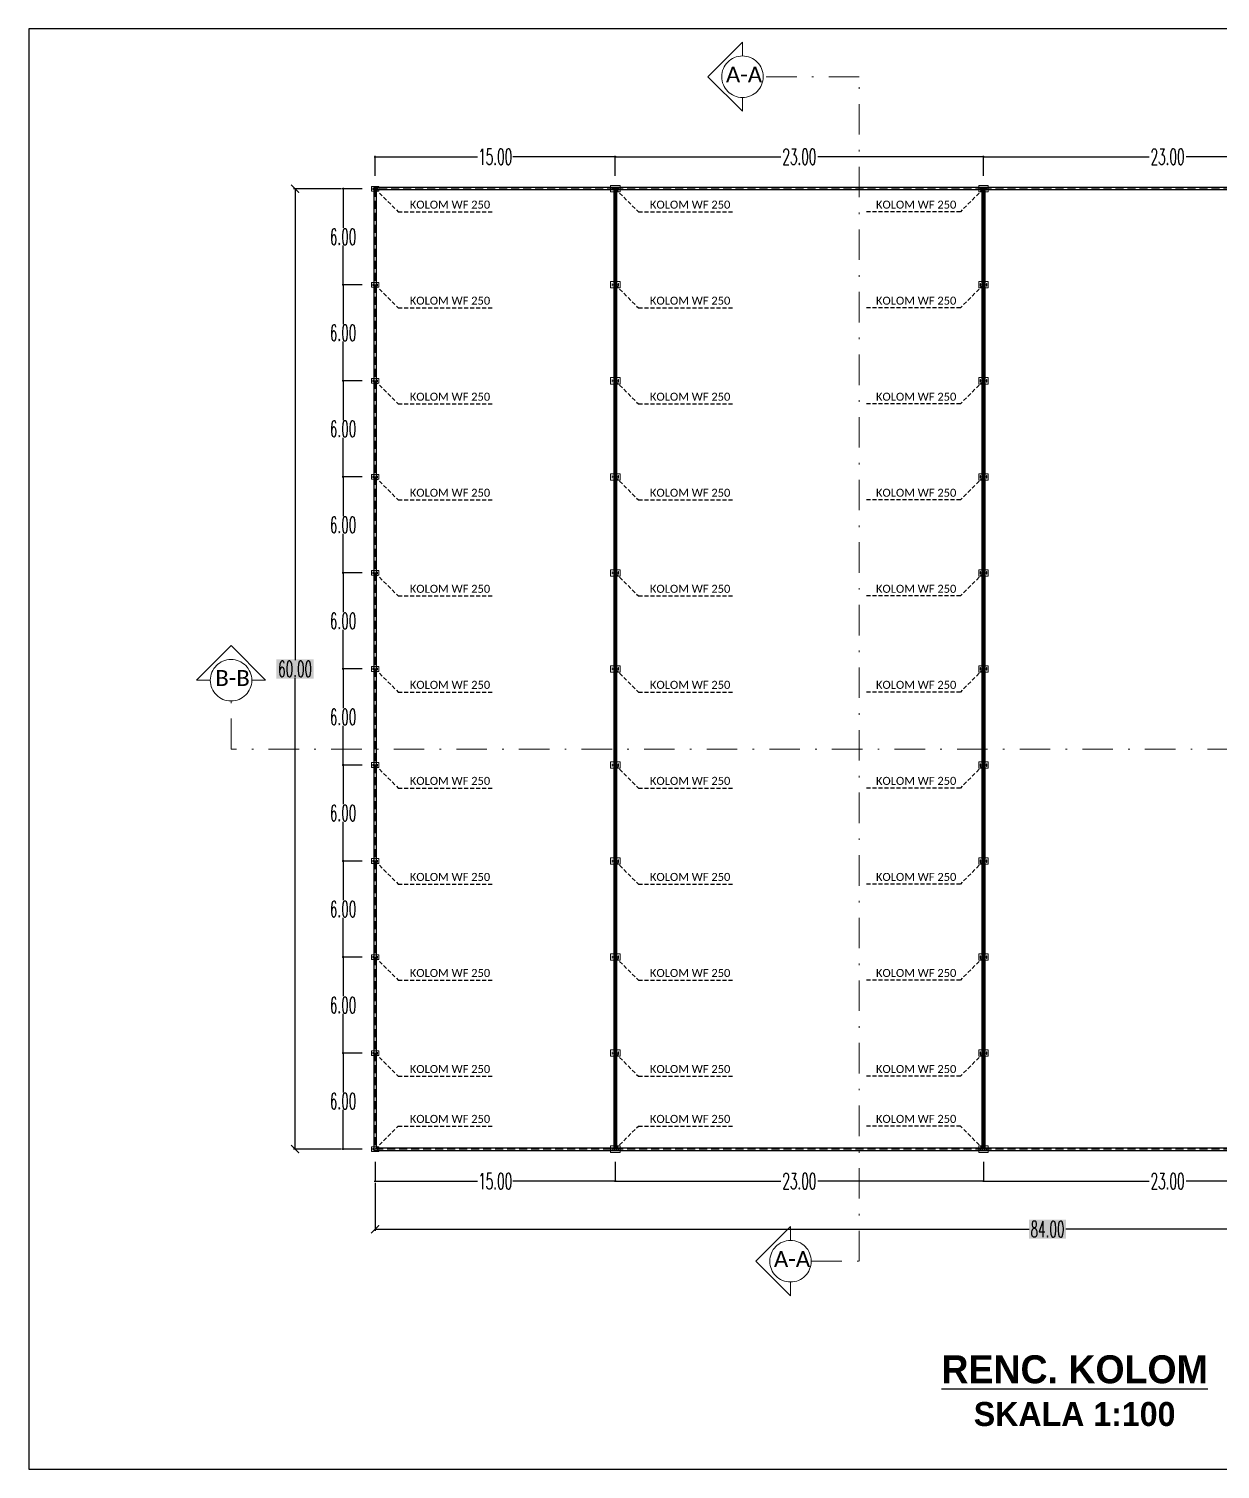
# Model space of a CAD drawing. Header units: millimetres. Extents: x 2491 to 3310, y 1470 to 1581.
# Drawn here: x 2950.3 to 3024.7, y 1490.7 to 1580.7 of the extents above; entities that cross this region are included whole.
import ezdxf

# ---------------------------------------------------------------- set-up
doc = ezdxf.new("R2010")
doc.units = ezdxf.units.MM
for name, pattern in [('DASHDOTX2', [50.8, 25.4, -12.7, 0, -12.7]), ('DASHED', [19.05, 12.7, -6.35]), ('HIDDEN', [0.375, 0.25, -0.125])]:
    doc.linetypes.add(name, pattern=pattern)
for name, color, linetype, lineweight in [('Garis Dim', 131, 'DASHED', 9), ('GRS-TIPIS', 253, 'Continuous', 9), ('HAT', 8, 'Continuous', 9), ('Pondasi', 6, 'Continuous', 9)]:
    doc.layers.add(name, color=color, linetype=linetype, lineweight=lineweight)
doc.layers.add('GR', color=7, linetype='Continuous')
doc.layers.add('KOP TEKS', color=1, linetype='Continuous')
doc.styles.add('-DIM2', font='simplex.shx', dxfattribs={"width": 0.55})
doc.styles.get("Standard").update_dxf_attribs({"font": 'arial.ttf'})
doc.dimstyles.new('DENAH KANTOR', dxfattribs={"dimtxt": 1, "dimasz": 0.05, "dimexe": 0.05, "dimexo": 0.05, "dimgap": 0.05, "dimtad": 0, "dimtih": 1, "dimtoh": 1, "dimzin": 0, "dimdsep": 46, "dimtxsty": '-DIM2', "dimblk": 'ARCHTICK', "dimcen": 0.3, "dimdle": 0.05, "dimclrd": 1, "dimclre": 1, "dimclrt": 7, "dimadec": 0, "dimazin": 0, "dimtfac": 1, "dimtix": 1, "dimtofl": 0, "dimtmove": 0, "dimatfit": 3, "dimldrblk": 'ARCHTICK', "dimfxl": 1, "dimtolj": 1, "dimtzin": 0, "dimarcsym": 0})
doc.dimstyles.new('DIMENSI WARNA 2.1', dxfattribs={"dimtxt": 1, "dimasz": 0.5, "dimexe": 0.1, "dimexo": 0.1, "dimgap": 0.05, "dimtad": 0, "dimtih": 1, "dimtoh": 1, "dimrnd": 0.0025, "dimzin": 0, "dimdsep": 46, "dimtxsty": '-DIM2', "dimblk": 'ARCHTICK', "dimcen": 0.1, "dimclrd": 1, "dimclre": 1, "dimclrt": 256, "dimadec": 0, "dimazin": 0, "dimtfac": 1, "dimtofl": 0, "dimtmove": 0, "dimatfit": 3, "dimldrblk": 'ARCHTICK', "dimfxl": 0.18, "dimtfill": 2, "dimtfillclr": 256, "dimtolj": 1, "dimtzin": 0, "dimarcsym": 0})

# ---------------------------------------------------------------- blocks, each defined once
blk = doc.blocks.new('_ArchTick')
at = {"color": 0, "linetype": 'ByBlock', "const_width": 0.15}
blk.add_lwpolyline([(-0.5, -0.5), (0.5, 0.5)], dxfattribs=at)
blk = doc.blocks.new('*D317')
at = {"layer": 'Defpoints', "color": 0, "transparency": 16777216}
for p in [(2966.939, 1570.733), (2969.939, 1570.733), (2969.939, 1510.733)]:
    blk.add_point(p, dxfattribs=at)
at = {"layer": 'GR', "color": 1, "lineweight": -2, "transparency": 16777216}
for p, q in [((2969.839, 1570.733), (2966.839, 1570.733)), ((2966.939, 1570.733), (2966.939, 1541.283)), ((2966.939, 1510.733), (2966.939, 1540.183)), ((2969.839, 1510.733), (2966.839, 1510.733))]:
    blk.add_line(p, q, dxfattribs=at)
at = {"layer": 'GR', "color": 1, "lineweight": -2, "transparency": 16777216, "xscale": 0.5, "yscale": 0.5, "zscale": 0.5}
for p, rotation in [((2966.939, 1570.733), 90), ((2966.939, 1510.733), 270)]:
    blk.add_blockref('_ArchTick', p, dxfattribs=dict(at, rotation=rotation))
at = {"layer": 'GR', "color": 240, "transparency": 16777216, "insert": (2966.939, 1540.733), "char_height": 1, "attachment_point": 5, "style": '-DIM2', "bg_fill": 1, "box_fill_scale": 1.1, "bg_fill_color": 256, "bg_fill_true_color": 16180224, "bg_fill_transparency": 0}
blk.add_mtext('\\A1;60.00', dxfattribs=at)
blk = doc.blocks.new('WF300')
at = {"layer": 'Pondasi'}
for p, q in [((4219.408, -132.102), (4219.418, -132.102)), ((4219.418, -131.977), (4219.418, -132.102)), ((4219.418, -132.034), (4219.698, -132.034)), ((4219.418, -132.044), (4219.698, -132.044)), ((4219.558, -132.044), (4219.558, -132.034)), ((4219.698, -132.102), (4219.698, -131.977)), ((4219.698, -132.102), (4219.708, -132.102))]:
    blk.add_line(p, q, dxfattribs=at)
blk.add_lwpolyline([(4219.783, -132.189), (4219.783, -131.889), (4219.333, -131.889), (4219.333, -132.189)], close=True, dxfattribs=at)
for points in [[(4219.418, -131.977), (4219.408, -131.977), (4219.408, -132.102)], [(4219.708, -132.102), (4219.708, -131.977), (4219.698, -131.977)]]:
    blk.add_lwpolyline(points, dxfattribs=at)
blk = doc.blocks.new('*D318')
at = {"layer": 'Defpoints', "color": 0, "linetype": 'Continuous', "transparency": 16777216}
for p in [(2971.189, 1570.733), (2969.939, 1564.733), (2971.189, 1564.733)]:
    blk.add_point(p, dxfattribs=at)
at = {"layer": 'GR', "color": 1, "linetype": 'Continuous', "lineweight": -2, "transparency": 16777216}
for p, q in [((2971.139, 1570.733), (2969.889, 1570.733)), ((2969.939, 1570.783), (2969.939, 1568.283)), ((2969.939, 1564.683), (2969.939, 1567.183)), ((2971.139, 1564.733), (2969.889, 1564.733))]:
    blk.add_line(p, q, dxfattribs=at)
at = {"layer": 'GR', "color": 1, "linetype": 'Continuous', "lineweight": -2, "transparency": 16777216, "xscale": 0.05, "yscale": 0.05, "zscale": 0.05}
for p, rotation in [((2969.939, 1570.733), 90), ((2969.939, 1564.733), 270)]:
    blk.add_blockref('_ArchTick', p, dxfattribs=dict(at, rotation=rotation))
at = {"layer": 'GR', "color": 7, "linetype": 'Continuous', "transparency": 16777216, "insert": (2969.939, 1567.733), "char_height": 1, "attachment_point": 5, "style": '-DIM2'}
blk.add_mtext('\\A1;6.00', dxfattribs=at)
blk = doc.blocks.new('*D319')
at = {"layer": 'Defpoints', "color": 0, "linetype": 'Continuous', "transparency": 16777216}
for p in [(2971.189, 1564.733), (2969.939, 1558.733), (2971.189, 1558.733)]:
    blk.add_point(p, dxfattribs=at)
at = {"layer": 'GR', "color": 1, "linetype": 'Continuous', "lineweight": -2, "transparency": 16777216}
for p, q in [((2971.139, 1564.733), (2969.889, 1564.733)), ((2969.939, 1564.783), (2969.939, 1562.283)), ((2969.939, 1558.683), (2969.939, 1561.183)), ((2971.139, 1558.733), (2969.889, 1558.733))]:
    blk.add_line(p, q, dxfattribs=at)
at = {"layer": 'GR', "color": 1, "linetype": 'Continuous', "lineweight": -2, "transparency": 16777216, "xscale": 0.05, "yscale": 0.05, "zscale": 0.05}
for p, rotation in [((2969.939, 1564.733), 90), ((2969.939, 1558.733), 270)]:
    blk.add_blockref('_ArchTick', p, dxfattribs=dict(at, rotation=rotation))
at = {"layer": 'GR', "color": 7, "linetype": 'Continuous', "transparency": 16777216, "insert": (2969.939, 1561.733), "char_height": 1, "attachment_point": 5, "style": '-DIM2'}
blk.add_mtext('\\A1;6.00', dxfattribs=at)
blk = doc.blocks.new('*D320')
at = {"layer": 'Defpoints', "color": 0, "linetype": 'Continuous', "transparency": 16777216}
for p in [(2969.939, 1552.733), (2971.189, 1552.733), (2971.189, 1546.733)]:
    blk.add_point(p, dxfattribs=at)
at = {"layer": 'GR', "color": 1, "linetype": 'Continuous', "lineweight": -2, "transparency": 16777216}
for p, q in [((2971.139, 1552.733), (2969.889, 1552.733)), ((2969.939, 1552.783), (2969.939, 1550.283)), ((2969.939, 1546.683), (2969.939, 1549.183)), ((2971.139, 1546.733), (2969.889, 1546.733))]:
    blk.add_line(p, q, dxfattribs=at)
at = {"layer": 'GR', "color": 1, "linetype": 'Continuous', "lineweight": -2, "transparency": 16777216, "xscale": 0.05, "yscale": 0.05, "zscale": 0.05}
for p, rotation in [((2969.939, 1552.733), 90), ((2969.939, 1546.733), 270)]:
    blk.add_blockref('_ArchTick', p, dxfattribs=dict(at, rotation=rotation))
at = {"layer": 'GR', "color": 7, "linetype": 'Continuous', "transparency": 16777216, "insert": (2969.939, 1549.733), "char_height": 1, "attachment_point": 5, "style": '-DIM2'}
blk.add_mtext('\\A1;6.00', dxfattribs=at)
blk = doc.blocks.new('*D321')
at = {"layer": 'Defpoints', "color": 0, "linetype": 'Continuous', "transparency": 16777216}
for p in [(2969.939, 1558.733), (2971.189, 1558.733), (2971.189, 1552.733)]:
    blk.add_point(p, dxfattribs=at)
at = {"layer": 'GR', "color": 1, "linetype": 'Continuous', "lineweight": -2, "transparency": 16777216}
for p, q in [((2971.139, 1558.733), (2969.889, 1558.733)), ((2969.939, 1558.783), (2969.939, 1556.283)), ((2969.939, 1552.683), (2969.939, 1555.183)), ((2971.139, 1552.733), (2969.889, 1552.733))]:
    blk.add_line(p, q, dxfattribs=at)
at = {"layer": 'GR', "color": 1, "linetype": 'Continuous', "lineweight": -2, "transparency": 16777216, "xscale": 0.05, "yscale": 0.05, "zscale": 0.05}
for p, rotation in [((2969.939, 1558.733), 90), ((2969.939, 1552.733), 270)]:
    blk.add_blockref('_ArchTick', p, dxfattribs=dict(at, rotation=rotation))
at = {"layer": 'GR', "color": 7, "linetype": 'Continuous', "transparency": 16777216, "insert": (2969.939, 1555.733), "char_height": 1, "attachment_point": 5, "style": '-DIM2'}
blk.add_mtext('\\A1;6.00', dxfattribs=at)
blk = doc.blocks.new('*D322')
at = {"layer": 'Defpoints', "color": 0, "linetype": 'Continuous', "transparency": 16777216}
for p in [(2969.939, 1528.733), (2971.189, 1528.733), (2971.189, 1522.733)]:
    blk.add_point(p, dxfattribs=at)
at = {"layer": 'GR', "color": 1, "linetype": 'Continuous', "lineweight": -2, "transparency": 16777216}
for p, q in [((2971.139, 1528.733), (2969.889, 1528.733)), ((2969.939, 1528.783), (2969.939, 1526.283)), ((2969.939, 1522.683), (2969.939, 1525.183)), ((2971.139, 1522.733), (2969.889, 1522.733))]:
    blk.add_line(p, q, dxfattribs=at)
at = {"layer": 'GR', "color": 1, "linetype": 'Continuous', "lineweight": -2, "transparency": 16777216, "xscale": 0.05, "yscale": 0.05, "zscale": 0.05}
for p, rotation in [((2969.939, 1528.733), 90), ((2969.939, 1522.733), 270)]:
    blk.add_blockref('_ArchTick', p, dxfattribs=dict(at, rotation=rotation))
at = {"layer": 'GR', "color": 7, "linetype": 'Continuous', "transparency": 16777216, "insert": (2969.939, 1525.733), "char_height": 1, "attachment_point": 5, "style": '-DIM2'}
blk.add_mtext('\\A1;6.00', dxfattribs=at)
blk = doc.blocks.new('*D323')
at = {"layer": 'Defpoints', "color": 0, "linetype": 'Continuous', "transparency": 16777216}
for p in [(2969.939, 1534.733), (2971.189, 1534.733), (2971.189, 1528.733)]:
    blk.add_point(p, dxfattribs=at)
at = {"layer": 'GR', "color": 1, "linetype": 'Continuous', "lineweight": -2, "transparency": 16777216}
for p, q in [((2971.139, 1534.733), (2969.889, 1534.733)), ((2969.939, 1534.783), (2969.939, 1532.283)), ((2969.939, 1528.683), (2969.939, 1531.183)), ((2971.139, 1528.733), (2969.889, 1528.733))]:
    blk.add_line(p, q, dxfattribs=at)
at = {"layer": 'GR', "color": 1, "linetype": 'Continuous', "lineweight": -2, "transparency": 16777216, "xscale": 0.05, "yscale": 0.05, "zscale": 0.05}
for p, rotation in [((2969.939, 1534.733), 90), ((2969.939, 1528.733), 270)]:
    blk.add_blockref('_ArchTick', p, dxfattribs=dict(at, rotation=rotation))
at = {"layer": 'GR', "color": 7, "linetype": 'Continuous', "transparency": 16777216, "insert": (2969.939, 1531.733), "char_height": 1, "attachment_point": 5, "style": '-DIM2'}
blk.add_mtext('\\A1;6.00', dxfattribs=at)
blk = doc.blocks.new('*D324')
at = {"layer": 'Defpoints', "color": 0, "linetype": 'Continuous', "transparency": 16777216}
for p in [(2971.189, 1546.733), (2969.939, 1540.733), (2971.189, 1540.733)]:
    blk.add_point(p, dxfattribs=at)
at = {"layer": 'GR', "color": 1, "linetype": 'Continuous', "lineweight": -2, "transparency": 16777216}
for p, q in [((2971.139, 1546.733), (2969.889, 1546.733)), ((2969.939, 1546.783), (2969.939, 1544.283)), ((2969.939, 1540.683), (2969.939, 1543.183)), ((2971.139, 1540.733), (2969.889, 1540.733))]:
    blk.add_line(p, q, dxfattribs=at)
at = {"layer": 'GR', "color": 1, "linetype": 'Continuous', "lineweight": -2, "transparency": 16777216, "xscale": 0.05, "yscale": 0.05, "zscale": 0.05}
for p, rotation in [((2969.939, 1546.733), 90), ((2969.939, 1540.733), 270)]:
    blk.add_blockref('_ArchTick', p, dxfattribs=dict(at, rotation=rotation))
at = {"layer": 'GR', "color": 7, "linetype": 'Continuous', "transparency": 16777216, "insert": (2969.939, 1543.733), "char_height": 1, "attachment_point": 5, "style": '-DIM2'}
blk.add_mtext('\\A1;6.00', dxfattribs=at)
blk = doc.blocks.new('*D325')
at = {"layer": 'Defpoints', "color": 0, "linetype": 'Continuous', "transparency": 16777216}
for p in [(2971.189, 1540.733), (2969.939, 1534.733), (2971.189, 1534.733)]:
    blk.add_point(p, dxfattribs=at)
at = {"layer": 'GR', "color": 1, "linetype": 'Continuous', "lineweight": -2, "transparency": 16777216}
for p, q in [((2971.139, 1540.733), (2969.889, 1540.733)), ((2969.939, 1540.783), (2969.939, 1538.283)), ((2969.939, 1534.683), (2969.939, 1537.183)), ((2971.139, 1534.733), (2969.889, 1534.733))]:
    blk.add_line(p, q, dxfattribs=at)
at = {"layer": 'GR', "color": 1, "linetype": 'Continuous', "lineweight": -2, "transparency": 16777216, "xscale": 0.05, "yscale": 0.05, "zscale": 0.05}
for p, rotation in [((2969.939, 1540.733), 90), ((2969.939, 1534.733), 270)]:
    blk.add_blockref('_ArchTick', p, dxfattribs=dict(at, rotation=rotation))
at = {"layer": 'GR', "color": 7, "linetype": 'Continuous', "transparency": 16777216, "insert": (2969.939, 1537.733), "char_height": 1, "attachment_point": 5, "style": '-DIM2'}
blk.add_mtext('\\A1;6.00', dxfattribs=at)
blk = doc.blocks.new('*D326')
at = {"layer": 'Defpoints', "color": 0, "linetype": 'Continuous', "transparency": 16777216}
for p in [(2971.189, 1522.733), (2969.939, 1516.733), (2971.189, 1516.733)]:
    blk.add_point(p, dxfattribs=at)
at = {"layer": 'GR', "color": 1, "linetype": 'Continuous', "lineweight": -2, "transparency": 16777216}
for p, q in [((2971.139, 1522.733), (2969.889, 1522.733)), ((2969.939, 1522.783), (2969.939, 1520.283)), ((2969.939, 1516.683), (2969.939, 1519.183)), ((2971.139, 1516.733), (2969.889, 1516.733))]:
    blk.add_line(p, q, dxfattribs=at)
at = {"layer": 'GR', "color": 1, "linetype": 'Continuous', "lineweight": -2, "transparency": 16777216, "xscale": 0.05, "yscale": 0.05, "zscale": 0.05}
for p, rotation in [((2969.939, 1522.733), 90), ((2969.939, 1516.733), 270)]:
    blk.add_blockref('_ArchTick', p, dxfattribs=dict(at, rotation=rotation))
at = {"layer": 'GR', "color": 7, "linetype": 'Continuous', "transparency": 16777216, "insert": (2969.939, 1519.733), "char_height": 1, "attachment_point": 5, "style": '-DIM2'}
blk.add_mtext('\\A1;6.00', dxfattribs=at)
blk = doc.blocks.new('*D327')
at = {"layer": 'Defpoints', "color": 0, "linetype": 'Continuous', "transparency": 16777216}
for p in [(2971.189, 1516.733), (2969.939, 1510.733), (2971.189, 1510.733)]:
    blk.add_point(p, dxfattribs=at)
at = {"layer": 'GR', "color": 1, "linetype": 'Continuous', "lineweight": -2, "transparency": 16777216}
for p, q in [((2971.139, 1516.733), (2969.889, 1516.733)), ((2969.939, 1516.783), (2969.939, 1514.283)), ((2969.939, 1510.683), (2969.939, 1513.183)), ((2971.139, 1510.733), (2969.889, 1510.733))]:
    blk.add_line(p, q, dxfattribs=at)
at = {"layer": 'GR', "color": 1, "linetype": 'Continuous', "lineweight": -2, "transparency": 16777216, "xscale": 0.05, "yscale": 0.05, "zscale": 0.05}
for p, rotation in [((2969.939, 1516.733), 90), ((2969.939, 1510.733), 270)]:
    blk.add_blockref('_ArchTick', p, dxfattribs=dict(at, rotation=rotation))
at = {"layer": 'GR', "color": 7, "linetype": 'Continuous', "transparency": 16777216, "insert": (2969.939, 1513.733), "char_height": 1, "attachment_point": 5, "style": '-DIM2'}
blk.add_mtext('\\A1;6.00', dxfattribs=at)
blk = doc.blocks.new('*D328')
at = {"layer": 'Defpoints', "color": 0, "linetype": 'Continuous', "transparency": 16777216}
for p in [(2971.939, 1509.983), (2986.939, 1509.983), (2986.939, 1508.733)]:
    blk.add_point(p, dxfattribs=at)
at = {"layer": 'GR', "color": 1, "linetype": 'Continuous', "lineweight": -2, "transparency": 16777216}
for p, q in [((2971.939, 1509.933), (2971.939, 1508.683)), ((2986.939, 1509.933), (2986.939, 1508.683)), ((2971.889, 1508.733), (2978.341, 1508.733)), ((2986.989, 1508.733), (2980.536, 1508.733))]:
    blk.add_line(p, q, dxfattribs=at)
at = {"layer": 'GR', "color": 1, "linetype": 'Continuous', "lineweight": -2, "transparency": 16777216, "xscale": 0.05, "yscale": 0.05, "zscale": 0.05, "rotation": 180}
blk.add_blockref('_ArchTick', (2971.939, 1508.733), dxfattribs=at)
at = {"layer": 'GR', "color": 1, "linetype": 'Continuous', "lineweight": -2, "transparency": 16777216, "xscale": 0.05, "yscale": 0.05, "zscale": 0.05}
blk.add_blockref('_ArchTick', (2986.939, 1508.733), dxfattribs=at)
at = {"layer": 'GR', "color": 7, "linetype": 'Continuous', "transparency": 16777216, "insert": (2979.439, 1508.733), "char_height": 1, "attachment_point": 5, "style": '-DIM2'}
blk.add_mtext('\\A1;15.00', dxfattribs=at)
blk = doc.blocks.new('*D329')
at = {"layer": 'Defpoints', "color": 0, "linetype": 'Continuous', "transparency": 16777216}
for p in [(2986.939, 1509.983), (3009.939, 1509.983), (3009.939, 1508.733)]:
    blk.add_point(p, dxfattribs=at)
at = {"layer": 'GR', "color": 1, "linetype": 'Continuous', "lineweight": -2, "transparency": 16777216}
for p, q in [((2986.939, 1509.933), (2986.939, 1508.683)), ((3009.939, 1509.933), (3009.939, 1508.683)), ((2986.889, 1508.733), (2997.289, 1508.733)), ((3009.989, 1508.733), (2999.589, 1508.733))]:
    blk.add_line(p, q, dxfattribs=at)
at = {"layer": 'GR', "color": 1, "linetype": 'Continuous', "lineweight": -2, "transparency": 16777216, "xscale": 0.05, "yscale": 0.05, "zscale": 0.05, "rotation": 180}
blk.add_blockref('_ArchTick', (2986.939, 1508.733), dxfattribs=at)
at = {"layer": 'GR', "color": 1, "linetype": 'Continuous', "lineweight": -2, "transparency": 16777216, "xscale": 0.05, "yscale": 0.05, "zscale": 0.05}
blk.add_blockref('_ArchTick', (3009.939, 1508.733), dxfattribs=at)
at = {"layer": 'GR', "color": 7, "linetype": 'Continuous', "transparency": 16777216, "insert": (2998.439, 1508.733), "char_height": 1, "attachment_point": 5, "style": '-DIM2'}
blk.add_mtext('\\A1;23.00', dxfattribs=at)
blk = doc.blocks.new('*D330')
at = {"layer": 'Defpoints', "color": 0, "linetype": 'Continuous', "transparency": 16777216}
for p in [(3009.939, 1509.983), (3032.939, 1509.983), (3009.939, 1508.733)]:
    blk.add_point(p, dxfattribs=at)
at = {"layer": 'GR', "color": 1, "linetype": 'Continuous', "lineweight": -2, "transparency": 16777216}
for p, q in [((3009.939, 1509.933), (3009.939, 1508.683)), ((3032.939, 1509.933), (3032.939, 1508.683)), ((3009.889, 1508.733), (3020.289, 1508.733)), ((3032.989, 1508.733), (3022.589, 1508.733))]:
    blk.add_line(p, q, dxfattribs=at)
at = {"layer": 'GR', "color": 1, "linetype": 'Continuous', "lineweight": -2, "transparency": 16777216, "xscale": 0.05, "yscale": 0.05, "zscale": 0.05, "rotation": 180}
blk.add_blockref('_ArchTick', (3009.939, 1508.733), dxfattribs=at)
at = {"layer": 'GR', "color": 1, "linetype": 'Continuous', "lineweight": -2, "transparency": 16777216, "xscale": 0.05, "yscale": 0.05, "zscale": 0.05}
blk.add_blockref('_ArchTick', (3032.939, 1508.733), dxfattribs=at)
at = {"layer": 'GR', "color": 7, "linetype": 'Continuous', "transparency": 16777216, "insert": (3021.439, 1508.733), "char_height": 1, "attachment_point": 5, "style": '-DIM2'}
blk.add_mtext('\\A1;23.00', dxfattribs=at)
blk = doc.blocks.new('*D332')
at = {"layer": 'Defpoints', "color": 0, "transparency": 16777216}
for p in [(2971.939, 1508.733), (3055.939, 1508.733), (3055.939, 1505.733)]:
    blk.add_point(p, dxfattribs=at)
at = {"layer": 'GR', "color": 1, "lineweight": -2, "transparency": 16777216}
for p, q in [((2971.939, 1508.633), (2971.939, 1505.633)), ((3055.939, 1508.633), (3055.939, 1505.633)), ((2971.939, 1505.733), (3012.789, 1505.733)), ((3055.939, 1505.733), (3015.089, 1505.733))]:
    blk.add_line(p, q, dxfattribs=at)
at = {"layer": 'GR', "color": 1, "lineweight": -2, "transparency": 16777216, "xscale": 0.5, "yscale": 0.5, "zscale": 0.5, "rotation": 180}
blk.add_blockref('_ArchTick', (2971.939, 1505.733), dxfattribs=at)
at = {"layer": 'GR', "color": 1, "lineweight": -2, "transparency": 16777216, "xscale": 0.5, "yscale": 0.5, "zscale": 0.5}
blk.add_blockref('_ArchTick', (3055.939, 1505.733), dxfattribs=at)
at = {"layer": 'GR', "color": 240, "transparency": 16777216, "insert": (3013.939, 1505.733), "char_height": 1, "attachment_point": 5, "style": '-DIM2', "bg_fill": 1, "box_fill_scale": 1.1, "bg_fill_color": 256, "bg_fill_true_color": 16180224, "bg_fill_transparency": 0}
blk.add_mtext('\\A1;84.00', dxfattribs=at)
blk = doc.blocks.new('*D344')
at = {"layer": 'Defpoints', "color": 0, "linetype": 'Continuous', "transparency": 16777216}
for p in [(2986.939, 1572.733), (2971.939, 1571.483), (2986.939, 1571.483)]:
    blk.add_point(p, dxfattribs=at)
at = {"layer": 'GR', "color": 1, "linetype": 'Continuous', "lineweight": -2, "transparency": 16777216}
for p, q in [((2971.889, 1572.733), (2978.341, 1572.733)), ((2971.939, 1571.533), (2971.939, 1572.783)), ((2986.989, 1572.733), (2980.536, 1572.733)), ((2986.939, 1571.533), (2986.939, 1572.783))]:
    blk.add_line(p, q, dxfattribs=at)
at = {"layer": 'GR', "color": 1, "linetype": 'Continuous', "lineweight": -2, "transparency": 16777216, "xscale": 0.05, "yscale": 0.05, "zscale": 0.05, "rotation": 180}
blk.add_blockref('_ArchTick', (2971.939, 1572.733), dxfattribs=at)
at = {"layer": 'GR', "color": 1, "linetype": 'Continuous', "lineweight": -2, "transparency": 16777216, "xscale": 0.05, "yscale": 0.05, "zscale": 0.05}
blk.add_blockref('_ArchTick', (2986.939, 1572.733), dxfattribs=at)
at = {"layer": 'GR', "color": 7, "linetype": 'Continuous', "transparency": 16777216, "insert": (2979.439, 1572.733), "char_height": 1, "attachment_point": 5, "style": '-DIM2'}
blk.add_mtext('\\A1;15.00', dxfattribs=at)
blk = doc.blocks.new('*D345')
at = {"layer": 'Defpoints', "color": 0, "linetype": 'Continuous', "transparency": 16777216}
for p in [(3009.939, 1572.733), (2986.939, 1571.483), (3009.939, 1571.483)]:
    blk.add_point(p, dxfattribs=at)
at = {"layer": 'GR', "color": 1, "linetype": 'Continuous', "lineweight": -2, "transparency": 16777216}
for p, q in [((2986.889, 1572.733), (2997.289, 1572.733)), ((2986.939, 1571.533), (2986.939, 1572.783)), ((3009.989, 1572.733), (2999.589, 1572.733)), ((3009.939, 1571.533), (3009.939, 1572.783))]:
    blk.add_line(p, q, dxfattribs=at)
at = {"layer": 'GR', "color": 1, "linetype": 'Continuous', "lineweight": -2, "transparency": 16777216, "xscale": 0.05, "yscale": 0.05, "zscale": 0.05, "rotation": 180}
blk.add_blockref('_ArchTick', (2986.939, 1572.733), dxfattribs=at)
at = {"layer": 'GR', "color": 1, "linetype": 'Continuous', "lineweight": -2, "transparency": 16777216, "xscale": 0.05, "yscale": 0.05, "zscale": 0.05}
blk.add_blockref('_ArchTick', (3009.939, 1572.733), dxfattribs=at)
at = {"layer": 'GR', "color": 7, "linetype": 'Continuous', "transparency": 16777216, "insert": (2998.439, 1572.733), "char_height": 1, "attachment_point": 5, "style": '-DIM2'}
blk.add_mtext('\\A1;23.00', dxfattribs=at)
blk = doc.blocks.new('*D346')
at = {"layer": 'Defpoints', "color": 0, "linetype": 'Continuous', "transparency": 16777216}
for p in [(3009.939, 1572.733), (3009.939, 1571.483), (3032.939, 1571.483)]:
    blk.add_point(p, dxfattribs=at)
at = {"layer": 'GR', "color": 1, "linetype": 'Continuous', "lineweight": -2, "transparency": 16777216}
for p, q in [((3009.889, 1572.733), (3020.289, 1572.733)), ((3009.939, 1571.533), (3009.939, 1572.783)), ((3032.989, 1572.733), (3022.589, 1572.733)), ((3032.939, 1571.533), (3032.939, 1572.783))]:
    blk.add_line(p, q, dxfattribs=at)
at = {"layer": 'GR', "color": 1, "linetype": 'Continuous', "lineweight": -2, "transparency": 16777216, "xscale": 0.05, "yscale": 0.05, "zscale": 0.05, "rotation": 180}
blk.add_blockref('_ArchTick', (3009.939, 1572.733), dxfattribs=at)
at = {"layer": 'GR', "color": 1, "linetype": 'Continuous', "lineweight": -2, "transparency": 16777216, "xscale": 0.05, "yscale": 0.05, "zscale": 0.05}
blk.add_blockref('_ArchTick', (3032.939, 1572.733), dxfattribs=at)
at = {"layer": 'GR', "color": 7, "linetype": 'Continuous', "transparency": 16777216, "insert": (3021.439, 1572.733), "char_height": 1, "attachment_point": 5, "style": '-DIM2'}
blk.add_mtext('\\A1;23.00', dxfattribs=at)

msp = doc.modelspace()

# ---------------------------------------------------------------- linework, layer by layer
at = {"linetype": 'HIDDEN'}
for points in [[(2971.939, 1570.733), (2973.381, 1569.292), (2979.381, 1569.292)], [(2986.939, 1570.733), (2988.381, 1569.292), (2994.381, 1569.292)], [(3009.939, 1570.733), (3008.497, 1569.292), (3002.497, 1569.292)], [(2971.939, 1564.733), (2973.381, 1563.292), (2979.381, 1563.292)], [(2986.939, 1564.733), (2988.381, 1563.292), (2994.381, 1563.292)], [(3009.939, 1564.733), (3008.497, 1563.292), (3002.497, 1563.292)], [(2971.939, 1558.733), (2973.381, 1557.292), (2979.381, 1557.292)], [(2986.939, 1558.733), (2988.381, 1557.292), (2994.381, 1557.292)], [(3009.939, 1558.733), (3008.497, 1557.292), (3002.497, 1557.292)], [(2971.939, 1552.733), (2973.381, 1551.292), (2979.381, 1551.292)], [(2986.939, 1552.733), (2988.381, 1551.292), (2994.381, 1551.292)], [(3009.939, 1552.733), (3008.497, 1551.292), (3002.497, 1551.292)], [(2971.939, 1546.733), (2973.381, 1545.292), (2979.381, 1545.292)], [(2986.939, 1546.733), (2988.381, 1545.292), (2994.381, 1545.292)], [(3009.939, 1546.733), (3008.497, 1545.292), (3002.497, 1545.292)], [(2971.939, 1540.733), (2973.381, 1539.292), (2979.381, 1539.292)], [(2986.939, 1540.733), (2988.381, 1539.292), (2994.381, 1539.292)], [(3009.939, 1540.733), (3008.497, 1539.292), (3002.497, 1539.292)], [(2971.939, 1534.733), (2973.381, 1533.292), (2979.381, 1533.292)], [(2986.939, 1534.733), (2988.381, 1533.292), (2994.381, 1533.292)], [(3009.939, 1534.733), (3008.497, 1533.292), (3002.497, 1533.292)], [(2971.939, 1528.733), (2973.381, 1527.292), (2979.381, 1527.292)], [(2986.939, 1528.733), (2988.381, 1527.292), (2994.381, 1527.292)], [(3009.939, 1528.733), (3008.497, 1527.292), (3002.497, 1527.292)], [(2971.939, 1522.733), (2973.381, 1521.292), (2979.381, 1521.292)], [(2986.939, 1522.733), (2988.381, 1521.292), (2994.381, 1521.292)], [(3009.939, 1522.733), (3008.497, 1521.292), (3002.497, 1521.292)], [(2971.939, 1516.733), (2973.381, 1515.292), (2979.381, 1515.292)], [(2986.939, 1516.733), (2988.381, 1515.292), (2994.381, 1515.292)], [(3009.939, 1516.733), (3008.497, 1515.292), (3002.497, 1515.292)], [(2971.939, 1510.733), (2973.381, 1512.175), (2979.381, 1512.175)], [(2986.939, 1510.733), (2988.381, 1512.175), (2994.381, 1512.175)], [(3009.939, 1510.733), (3008.497, 1512.175), (3002.497, 1512.175)]]:
    msp.add_lwpolyline(points, dxfattribs=at)
at = {"layer": 'Garis Dim'}
for points in [[(2994.885, 1576.437), (2994.885, 1575.573), (2992.725, 1577.733), (2994.885, 1579.893), (2994.885, 1579.029)], [(2964.235, 1540.029), (2965.099, 1540.029), (2962.939, 1542.189), (2960.779, 1540.029), (2961.643, 1540.029)], [(2997.885, 1502.437), (2997.885, 1501.573), (2995.725, 1503.733), (2997.885, 1505.893), (2997.885, 1505.029)]]:
    msp.add_lwpolyline(points, dxfattribs=at)
at = {"layer": 'Garis Dim', "linetype": 'DASHDOTX2', "ltscale": 0.075}
for points in [[(2999.181, 1503.733), (3002.181, 1503.733), (3002.181, 1577.733), (2996.181, 1577.733)], [(3064.939, 1538.733), (3064.939, 1535.733), (2962.939, 1535.733), (2962.939, 1538.733)]]:
    msp.add_lwpolyline(points, dxfattribs=at)
at = {"layer": 'Garis Dim'}
for centre in [(2994.885, 1577.733), (2962.939, 1540.029), (2997.885, 1503.733)]:
    msp.add_circle(centre, 1.296, dxfattribs=at)
at = {"layer": 'GR', "color": 144, "true_color": 0x00629d}
for points in [[(2971.864, 1510.658), (2987.014, 1510.658), (2987.014, 1570.808), (2971.864, 1570.808)], [(2972.014, 1510.808), (2986.864, 1510.808), (2986.864, 1570.658), (2972.014, 1570.658)], [(2986.864, 1510.658), (3010.014, 1510.658), (3010.014, 1570.808), (2986.864, 1570.808)], [(2987.014, 1510.808), (3009.864, 1510.808), (3009.864, 1570.658), (2987.014, 1570.658)], [(3009.864, 1510.658), (3033.014, 1510.658), (3033.014, 1570.808), (3009.864, 1570.808)], [(3010.014, 1510.808), (3032.864, 1510.808), (3032.864, 1570.658), (3010.014, 1570.658)]]:
    msp.add_lwpolyline(points, close=True, dxfattribs=at)
at = {"layer": 'GRS-TIPIS', "linetype": 'HIDDEN', "ltscale": 2}
for points in [[(2971.939, 1510.733), (2986.939, 1510.733), (2986.939, 1570.733), (2971.939, 1570.733)], [(2986.939, 1510.733), (3009.939, 1510.733), (3009.939, 1570.733), (2986.939, 1570.733)], [(3009.939, 1510.733), (3032.939, 1510.733), (3032.939, 1570.733), (3009.939, 1570.733)]]:
    msp.add_lwpolyline(points, close=True, dxfattribs=at)
at = {"layer": 'KOP TEKS', "color": 2}
msp.add_lwpolyline([(3077.571, 1490.741), (3077.571, 1580.726), (2950.307, 1580.726), (2950.307, 1490.741)], close=True, dxfattribs=at)

# ---------------------------------------------------------------- block references
at = {"layer": 'HAT', "rotation": 359.9999999260696}
for p in [(-1247.619, 1702.773), (-1247.619, 1696.773), (-1247.619, 1690.773), (-1247.619, 1684.773), (-1247.619, 1678.773), (-1247.619, 1672.773), (-1247.619, 1666.773), (-1247.619, 1660.773), (-1247.619, 1654.773), (-1247.619, 1648.773), (-1247.619, 1642.773)]:
    msp.add_blockref('WF300', p, dxfattribs=at)
at = {"layer": 'HAT', "yscale": 1.333333333319186, "zscale": 1.333333333319186}
for p, xscale, rotation in [((-2639.139, 1746.786), 1.333333333319186, 359.9999999260696), ((8636.017, 1746.786), -1.333333333319186, 7.393038181646715e-08), ((-2639.139, 1740.786), 1.333333333319186, 359.9999999260696), ((8636.017, 1740.786), -1.333333333319186, 7.393038181646715e-08), ((-2639.139, 1734.786), 1.333333333319186, 359.9999999260696), ((8636.017, 1734.786), -1.333333333319186, 7.393038181646715e-08), ((-2639.139, 1728.786), 1.333333333319186, 359.9999999260696), ((8636.017, 1728.786), -1.333333333319186, 7.393038181646715e-08), ((-2639.139, 1722.786), 1.333333333319186, 359.9999999260696), ((8636.017, 1722.786), -1.333333333319186, 7.393038181646715e-08), ((-2639.139, 1716.786), 1.333333333319186, 359.9999999260696), ((8636.017, 1716.786), -1.333333333319186, 7.393038181646715e-08), ((-2639.139, 1710.786), 1.333333333319186, 359.9999999260696), ((8636.017, 1710.786), -1.333333333319186, 7.393038181646715e-08), ((-2639.139, 1704.786), 1.333333333319186, 359.9999999260696), ((8636.017, 1704.786), -1.333333333319186, 7.393038181646715e-08), ((-2639.139, 1698.786), 1.333333333319186, 359.9999999260696), ((8636.017, 1698.786), -1.333333333319186, 7.393038181646715e-08), ((-2639.139, 1692.786), 1.333333333319186, 359.9999999260696), ((8636.017, 1692.786), -1.333333333319186, 7.393038181646715e-08), ((-2639.139, 1686.786), 1.333333333319186, 359.9999999260696), ((8636.017, 1686.786), -1.333333333319186, 7.393038181646715e-08)]:
    msp.add_blockref('WF300', p, dxfattribs=dict(at, xscale=xscale, rotation=rotation))

# ---------------------------------------------------------------- texts
at = {"attachment_point": 1}
for s, insert, char_height, width in [('\\pxqc;{\\fCalibri Light|b0|i0|c0|p34;A-A}', (2993.086, 1578.368), 0.9907, 3.78803), ('\\pxqc;{\\fCalibri Light|b0|i0|c0|p34;KOLOM WF 250}', (2973.656, 1569.992), 0.5, 5.92047), ('\\pxqc;{\\fCalibri Light|b0|i0|c0|p34;KOLOM WF 250}', (2988.656, 1569.992), 0.5, 5.92047), ('\\pxqc;{\\fCalibri Light|b0|i0|c0|p34;KOLOM WF 250}', (3002.773, 1569.992), 0.5, 5.92047), ('\\pxqc;{\\fCalibri Light|b0|i0|c0|p34;KOLOM WF 250}', (2973.656, 1563.992), 0.5, 5.92047), ('\\pxqc;{\\fCalibri Light|b0|i0|c0|p34;KOLOM WF 250}', (2988.656, 1563.992), 0.5, 5.92047), ('\\pxqc;{\\fCalibri Light|b0|i0|c0|p34;KOLOM WF 250}', (3002.773, 1563.992), 0.5, 5.92047), ('\\pxqc;{\\fCalibri Light|b0|i0|c0|p34;KOLOM WF 250}', (2973.656, 1557.992), 0.5, 5.92047), ('\\pxqc;{\\fCalibri Light|b0|i0|c0|p34;KOLOM WF 250}', (2988.656, 1557.992), 0.5, 5.92047), ('\\pxqc;{\\fCalibri Light|b0|i0|c0|p34;KOLOM WF 250}', (3002.773, 1557.992), 0.5, 5.92047), ('\\pxqc;{\\fCalibri Light|b0|i0|c0|p34;KOLOM WF 250}', (2973.656, 1551.992), 0.5, 5.92047), ('\\pxqc;{\\fCalibri Light|b0|i0|c0|p34;KOLOM WF 250}', (2988.656, 1551.992), 0.5, 5.92047), ('\\pxqc;{\\fCalibri Light|b0|i0|c0|p34;KOLOM WF 250}', (3002.773, 1551.992), 0.5, 5.92047), ('\\pxqc;{\\fCalibri Light|b0|i0|c0|p34;KOLOM WF 250}', (2973.656, 1545.992), 0.5, 5.92047), ('\\pxqc;{\\fCalibri Light|b0|i0|c0|p34;KOLOM WF 250}', (2988.656, 1545.992), 0.5, 5.92047), ('\\pxqc;{\\fCalibri Light|b0|i0|c0|p34;KOLOM WF 250}', (3002.773, 1545.992), 0.5, 5.92047), ('\\pxqc;{\\fCalibri Light|b0|i0|c0|p34;B-B}', (2961.139, 1540.664), 0.9907, 3.78803), ('\\pxqc;{\\fCalibri Light|b0|i0|c0|p34;KOLOM WF 250}', (2973.656, 1539.992), 0.5, 5.92047), ('\\pxqc;{\\fCalibri Light|b0|i0|c0|p34;KOLOM WF 250}', (2988.656, 1539.992), 0.5, 5.92047), ('\\pxqc;{\\fCalibri Light|b0|i0|c0|p34;KOLOM WF 250}', (3002.773, 1539.992), 0.5, 5.92047), ('\\pxqc;{\\fCalibri Light|b0|i0|c0|p34;KOLOM WF 250}', (2973.656, 1533.992), 0.5, 5.92047), ('\\pxqc;{\\fCalibri Light|b0|i0|c0|p34;KOLOM WF 250}', (2988.656, 1533.992), 0.5, 5.92047), ('\\pxqc;{\\fCalibri Light|b0|i0|c0|p34;KOLOM WF 250}', (3002.773, 1533.992), 0.5, 5.92047), ('\\pxqc;{\\fCalibri Light|b0|i0|c0|p34;KOLOM WF 250}', (2973.656, 1527.992), 0.5, 5.92047), ('\\pxqc;{\\fCalibri Light|b0|i0|c0|p34;KOLOM WF 250}', (2988.656, 1527.992), 0.5, 5.92047), ('\\pxqc;{\\fCalibri Light|b0|i0|c0|p34;KOLOM WF 250}', (3002.773, 1527.992), 0.5, 5.92047), ('\\pxqc;{\\fCalibri Light|b0|i0|c0|p34;KOLOM WF 250}', (2973.656, 1521.992), 0.5, 5.92047), ('\\pxqc;{\\fCalibri Light|b0|i0|c0|p34;KOLOM WF 250}', (2988.656, 1521.992), 0.5, 5.92047), ('\\pxqc;{\\fCalibri Light|b0|i0|c0|p34;KOLOM WF 250}', (3002.773, 1521.992), 0.5, 5.92047), ('\\pxqc;{\\fCalibri Light|b0|i0|c0|p34;KOLOM WF 250}', (2973.656, 1515.992), 0.5, 5.92047), ('\\pxqc;{\\fCalibri Light|b0|i0|c0|p34;KOLOM WF 250}', (2988.656, 1515.992), 0.5, 5.92047), ('\\pxqc;{\\fCalibri Light|b0|i0|c0|p34;KOLOM WF 250}', (3002.773, 1515.992), 0.5, 5.92047), ('\\pxqc;{\\fCalibri Light|b0|i0|c0|p34;KOLOM WF 250}', (2973.656, 1512.876), 0.5, 5.92047), ('\\pxqc;{\\fCalibri Light|b0|i0|c0|p34;KOLOM WF 250}', (2988.656, 1512.876), 0.5, 5.92047), ('\\pxqc;{\\fCalibri Light|b0|i0|c0|p34;KOLOM WF 250}', (3002.773, 1512.876), 0.5, 5.92047), ('\\pxqc;{\\fCalibri Light|b0|i0|c0|p34;A-A}', (2996.086, 1504.368), 0.9907, 3.78803), ('\\pxqc;{\\fBritannic Bold|b0|i0|c0|p34;\\H0.47681x;\\LRENC. KOLOM\\H2.0973x;\\P\\H0.40869x;\\lSKALA 1:100}', (3001.93, 1497.857), 3.67023, 27.40243)]:
    msp.add_mtext(s, dxfattribs=dict(at, insert=insert, char_height=char_height, width=width))

# ---------------------------------------------------------------- dimensions: what is measured, and where the dimension line sits
at = {"layer": 'GR', "linetype": 'Continuous'}
for base, p1, p2, picture, middle in [((2986.939, 1572.733), (2971.939, 1571.483), (2986.939, 1571.483), '*D344', (2979.439, 1572.733)), ((3009.939, 1572.733), (2986.939, 1571.483), (3009.939, 1571.483), '*D345', (2998.439, 1572.733)), ((2986.939, 1508.733), (2971.939, 1509.983), (2986.939, 1509.983), '*D328', (2979.439, 1508.733)), ((3009.939, 1508.733), (2986.939, 1509.983), (3009.939, 1509.983), '*D329', (2998.439, 1508.733))]:
    dim = msp.add_linear_dim(base=base, p1=p1, p2=p2, dimstyle='DENAH KANTOR', dxfattribs=at)
    dim.commit()
    dim.dimension.update_dxf_attribs({"geometry": picture, "text_midpoint": middle})
for base, p1, p2, angle, picture, middle in [((3009.939, 1572.733), (3032.939, 1571.483), (3009.939, 1571.483), 180, '*D346', (3021.439, 1572.733)), ((2969.939, 1564.733), (2971.189, 1570.733), (2971.189, 1564.733), 90, '*D318', (2969.939, 1567.733)), ((2969.939, 1558.733), (2971.189, 1564.733), (2971.189, 1558.733), 90, '*D319', (2969.939, 1561.733)), ((2969.939, 1558.733), (2971.189, 1552.733), (2971.189, 1558.733), 270, '*D321', (2969.939, 1555.733)), ((2969.939, 1552.733), (2971.189, 1546.733), (2971.189, 1552.733), 270, '*D320', (2969.939, 1549.733)), ((2969.939, 1540.733), (2971.189, 1546.733), (2971.189, 1540.733), 90, '*D324', (2969.939, 1543.733)), ((2969.939, 1534.733), (2971.189, 1540.733), (2971.189, 1534.733), 90, '*D325', (2969.939, 1537.733)), ((2969.939, 1534.733), (2971.189, 1528.733), (2971.189, 1534.733), 270, '*D323', (2969.939, 1531.733)), ((2969.939, 1528.733), (2971.189, 1522.733), (2971.189, 1528.733), 270, '*D322', (2969.939, 1525.733)), ((2969.939, 1516.733), (2971.189, 1522.733), (2971.189, 1516.733), 90, '*D326', (2969.939, 1519.733)), ((2969.939, 1510.733), (2971.189, 1516.733), (2971.189, 1510.733), 90, '*D327', (2969.939, 1513.733)), ((3009.939, 1508.733), (3032.939, 1509.983), (3009.939, 1509.983), 180, '*D330', (3021.439, 1508.733))]:
    dim = msp.add_linear_dim(base=base, p1=p1, p2=p2, angle=angle, dimstyle='DENAH KANTOR', dxfattribs=at)
    dim.commit()
    dim.dimension.update_dxf_attribs({"geometry": picture, "text_midpoint": middle})
at = {"layer": 'GR'}
dim = msp.add_linear_dim(base=(2966.939, 1570.733), p1=(2969.939, 1510.733), p2=(2969.939, 1570.733), angle=90, dimstyle='DIMENSI WARNA 2.1', dxfattribs=at)
dim.commit()
dim.dimension.update_dxf_attribs({"geometry": '*D317', "text_midpoint": (2966.939, 1540.733)})
dim = msp.add_linear_dim(base=(3055.939, 1505.733), p1=(2971.939, 1508.733), p2=(3055.939, 1508.733), dimstyle='DIMENSI WARNA 2.1', dxfattribs=at)
dim.commit()
dim.dimension.update_dxf_attribs({"geometry": '*D332', "text_midpoint": (3013.939, 1505.733)})

doc.saveas('drawing.dxf')
